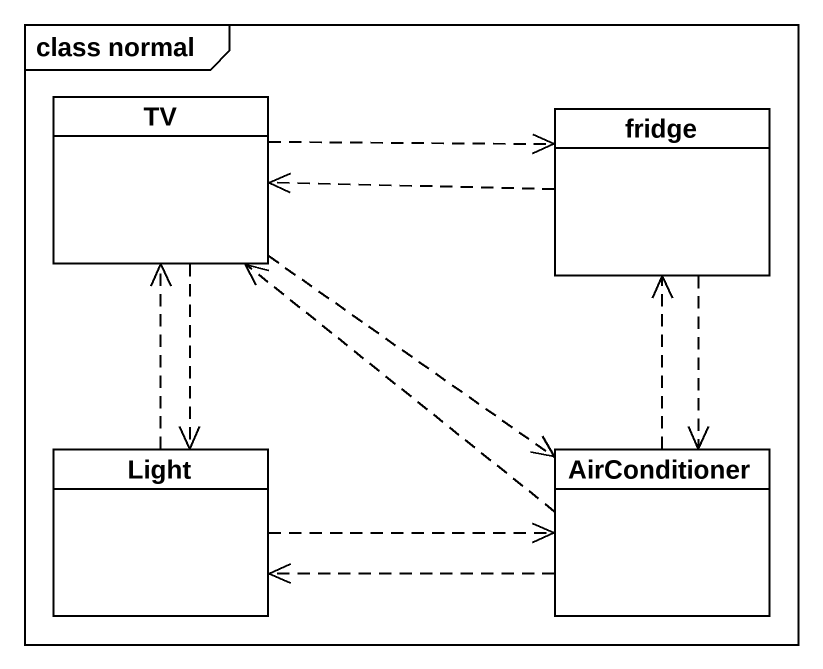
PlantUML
@startuml
mainframe class normal
hide circle
hide empty members
class TV
class fridge
class Light
class AirConditioner
TV .right.> fridge
TV ..> Light
TV ..> AirConditioner
fridge .left.> TV
fridge ..> AirConditioner
Light .up.> TV
Light .right.> AirConditioner
AirConditioner .up.> TV
AirConditioner .up.> fridge
AirConditioner .left.> Light
@enduml
